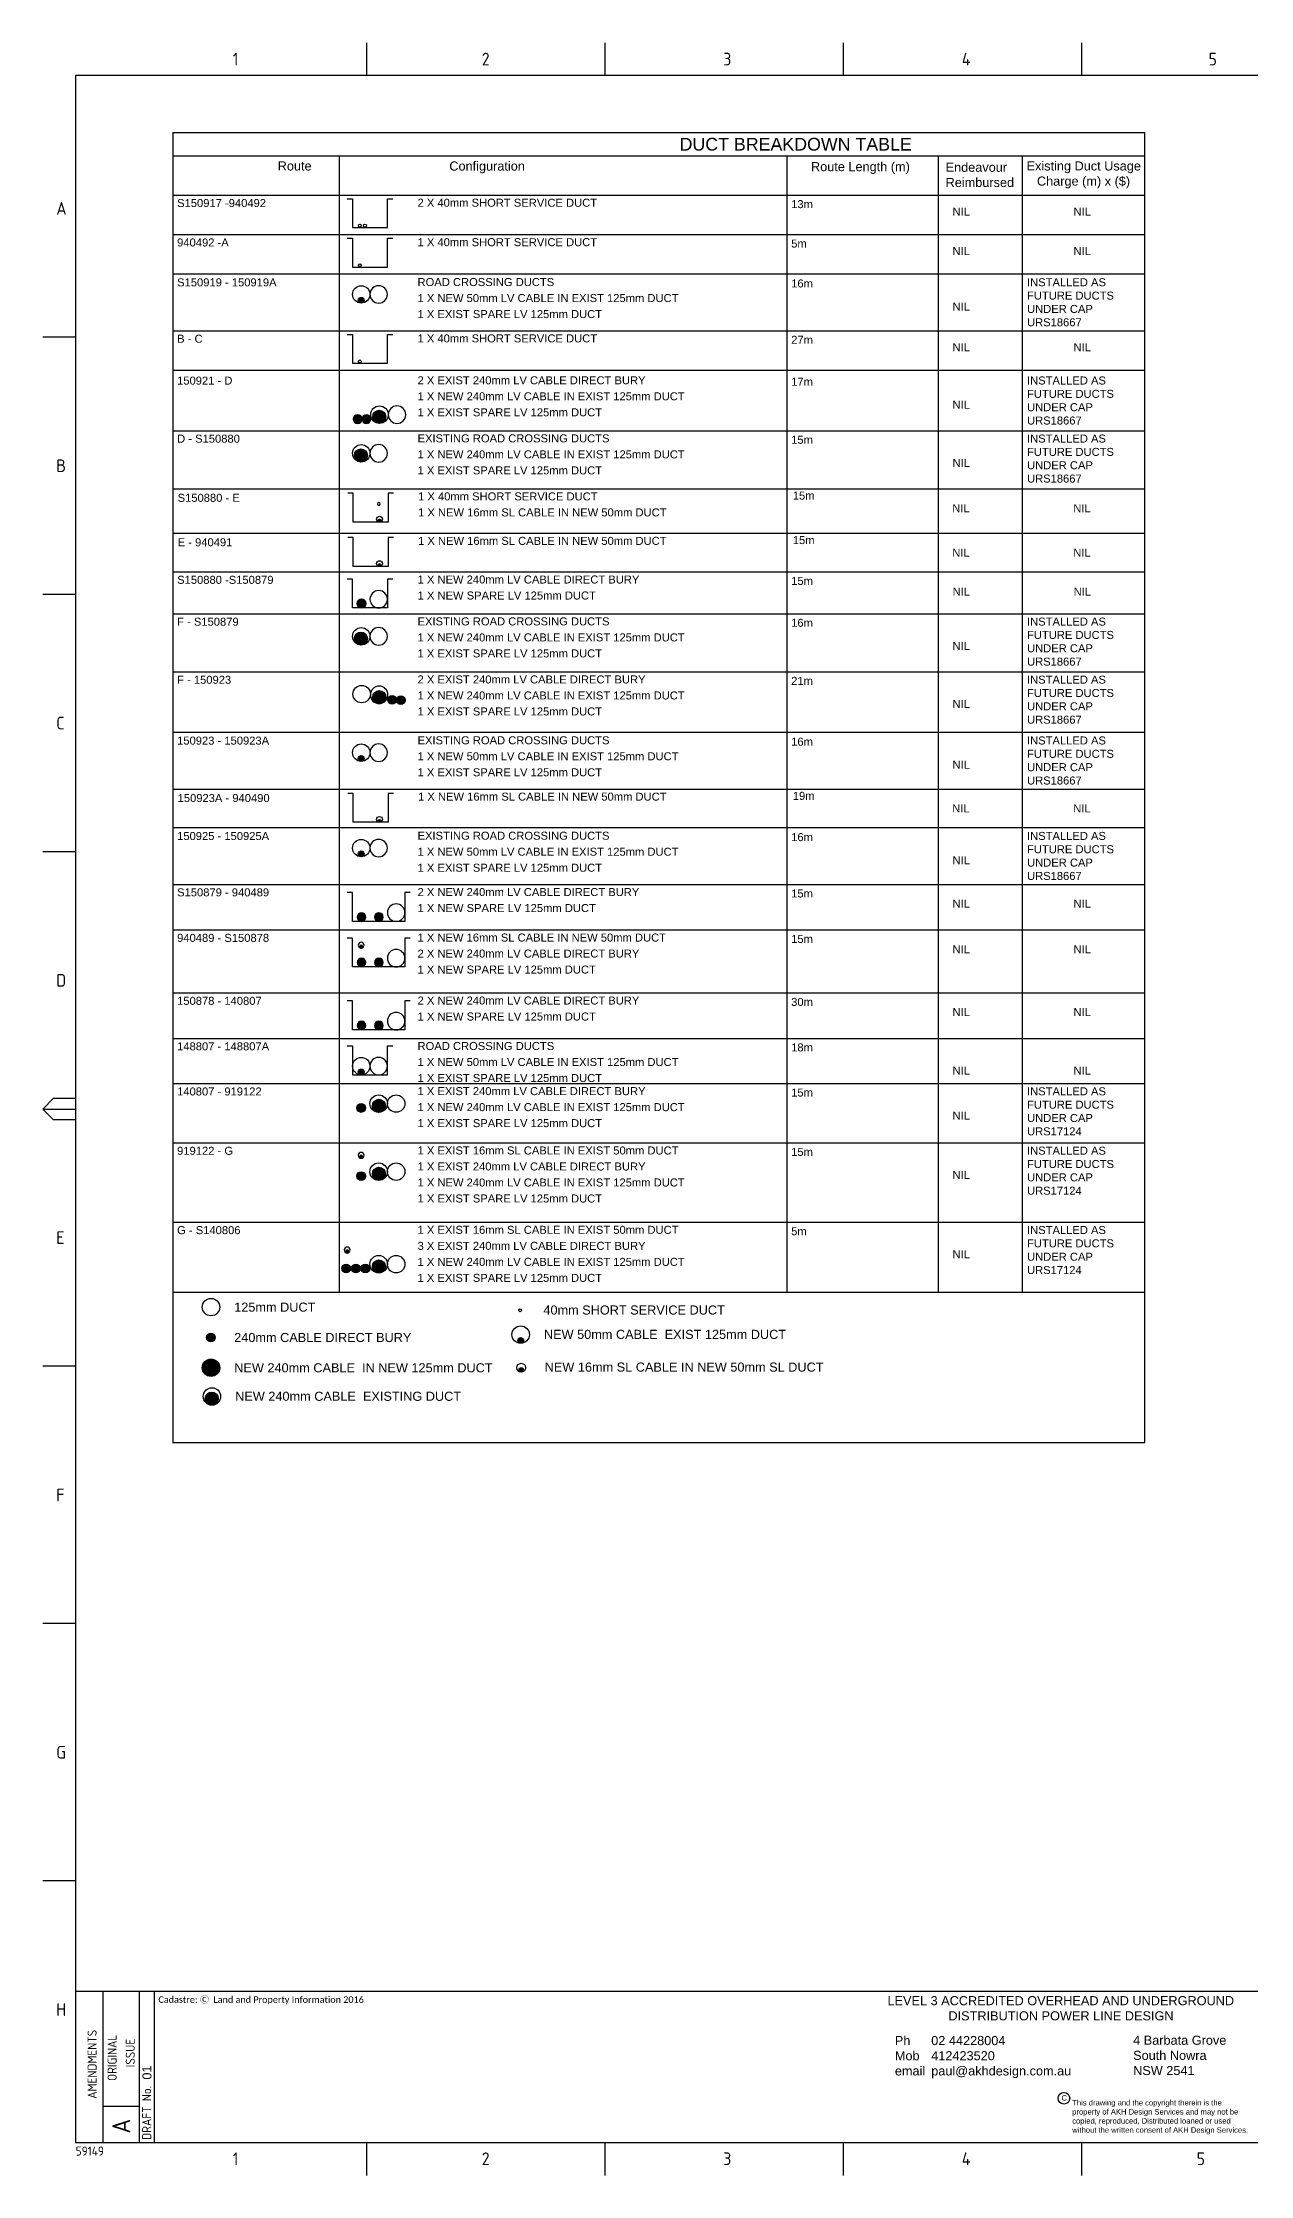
# Paper-space layout 'Retic2' of a CAD drawing. Header units: metres, sheet in millimetres. Extents: x -21 to 813, y -3 to 583.
# Drawn here: x -21 to 311, y -3 to 583 of the extents above; entities that cross this region are included whole.
import ezdxf
from ezdxf.enums import TextEntityAlignment as Align

# ---------------------------------------------------------------- set-up
doc = ezdxf.new("R2010")
doc.units = ezdxf.units.M
doc.linetypes.add('Cable Exist UG', pattern=[8.2, 4, -1.2, 1.8, -1.2])
doc.linetypes.add('IE Trench LV', pattern=[6.5, 5, -1.5])
for name, color, linetype in [('_User Miscellaneous1', 7, 'Continuous'), ('_User Miscellaneous2', 7, 'Continuous'), ('Duct_SP_NEW', 2, 'Continuous'), ('Notes', 7, 'Continuous'), ('SupportsUG_SP_EXT', 7, 'Continuous')]:
    doc.layers.add(name, color=color, linetype=linetype)
doc.styles.add('iecISOCP', font='isocp.shx')
doc.styles.get("Standard").update_dxf_attribs({"font": 'arial.ttf'})
doc.linetypes.add('IE Trench HV', pattern='A,7,-0.2,["/",Standard,S=3,R=0,X=0.6,Y=-1.4],-2.5', length=9.7)

# ---------------------------------------------------------------- blocks, each defined once
blk = doc.blocks.new('A$C30A46249')
at = {"color": 7, "lineweight": -3, "insert": (6.92, 4.97), "char_height": 1.79, "attachment_point": 7, "line_spacing_factor": 1.2}
blk.add_mtext('{\\fCalibri|b0|i0|c0|p34;\\C256;Cadastre: \\fMS Gothic|b0|i0|c128|p49;\\C250;\\c2236962;Ⓒ\\fMS Gothic|b0|i0|c0|p49; \\fCalibri|b0|i0|c0|p34;\\C256;Land and Property Information 2016}', dxfattribs=at)
blk = doc.blocks.new('akhlogo')
at = {"layer": '_User Miscellaneous2'}
blk.add_circle((113.53, 12.12), 1.6, dxfattribs=at)
at = {"layer": '_User Miscellaneous2', "attachment_point": 1}
for s, insert, char_height, width in [('\\pi5.9046;LEVEL 3 ACCREDITED OVERHEAD AND UNDERGROUND \\P\\pi22.653;DISTRIBUTION POWER LINE DESIGN ', (59.13, 40.21), 2.5, 106.6522), ('Ph ^I02 44228004{\\fCalibri|b0|i0|c0|p34; ^J}Mob^I412423520\\Pemail^Ipaul@akhdesign.com.au', (67.06, 29.24), 2.5, 53.0212), ('4 Barbata Grove\\PSouth Nowra\\PNSW 2541', (132.56, 29.34), 2.5, 39.4695), ('This drawing and the copyright therein is the property of AKH Design Services and may not be copied, reproduced, Distributed loaned or used without the written consent of AKH Design Services.', (115.82, 11.65), 1.5, 48.7359)]:
    blk.add_mtext(s, dxfattribs=dict(at, insert=insert, char_height=char_height, width=width))
at = {"layer": '_User Miscellaneous2', "char_height": 1.5, "attachment_point": 1}
for insert in [(112.87, 13), (112.88, 13)]:
    blk.add_mtext('C', dxfattribs=dict(at, insert=insert))
blk = doc.blocks.new('A1_FRAME_TITLE')
at = {"layer": 'Notes', "linetype": 'Continuous'}
for p, q in [((89.14, 574.39), (89.14, 583.39)), ((154.65, 574.39), (154.65, 583.39)), ((220.16, 574.39), (220.16, 583.39)), ((285.67, 574.39), (285.67, 583.39)), ((9, 502.43), (0, 502.43)), ((8.99, 431.68), (0, 431.68)), ((8.99, 360.93), (0, 360.93)), ((0, 290.18), (3, 293.18)), ((0, 290.18), (9, 290.18)), ((3, 287.18), (0, 290.18)), ((3, 293.18), (8.99, 293.18)), ((8.99, 287.18), (3, 287.18)), ((9, 219.43), (0, 219.43)), ((9, 148.68), (0, 148.68)), ((9, 77.93), (0, 77.93)), ((89.14, -3.03), (89.14, 5.97)), ((154.65, -3.03), (154.65, 5.97)), ((220.16, -3.03), (220.16, 5.97)), ((285.67, -3.03), (285.67, 5.97))]:
    blk.add_line(p, q, dxfattribs=at)
at = {"layer": 'Notes', "color": 3, "linetype": 'Continuous'}
for p, q in [((9, 574.39), (9, 5.97)), ((16.59, 5.97), (16.59, 47.62)), ((26.59, 5.97), (26.59, 47.62)), ((30.74, 5.98), (30.74, 47.62)), ((16.59, 15.97), (26.59, 15.97))]:
    blk.add_line(p, q, dxfattribs=at)
at = {"layer": 'Notes', "color": 3, "linetype": 'Continuous', "flags": 128}
for points in [[(149.5, 574.39), (9, 574.39)], [(824.37, 574.39), (149.5, 574.39)], [(9, 47.62), (123.8, 47.62)], [(123.8, 47.62), (824.37, 47.62)], [(9, 5.97), (123.8, 5.97)], [(123.8, 5.97), (824.37, 5.97)]]:
    blk.add_lwpolyline(points, dxfattribs=at)
blk.add_attdef('DRAFT_NUM', (29.9, 23.29), '', height=2.5, rotation=90)
at = {"layer": 'Notes', "color": 7, "style": 'iecISOCP'}
for s, p in [('1', (52.24, 577.12)), ('2', (120.7, 577.12)), ('3', (187.09, 577.12)), ('4', (252.67, 577.12)), ('5', (320.5, 577.12)), ('A', (3.74, 536.06)), ('B', (3.74, 465.31)), ('C', (3.74, 394.56)), ('D', (3.74, 323.81)), ('E', (3.74, 253.06)), ('F', (3.74, 182.31)), ('G', (3.74, 111.56)), ('H', (3.74, 40.81)), ('1', (52.24, -0.22)), ('2', (120.7, -0.22)), ('3', (187.09, -0.2)), ('4', (252.67, -0.22)), ('5', (317.21, -0.22))]:
    blk.add_text(s, height=3.5, dxfattribs=at).set_placement(p)
for s, height, p in [('AMENDMENTS', 2.5, (14.84, 18.02)), ('ORIGINAL', 2.5, (20.34, 22.94)), ('ISSUE', 2.5, (25.34, 26.69)), ('DRAFT No.', 2.5, (29.84, 6.74)), ('A', 5, (24.09, 8.47))]:
    blk.add_text(s, height=height, rotation=90, dxfattribs=at).set_placement(p)
for tag, p in [('CAP_NO', (513.19, 43.46)), ('IE_NUM', (513.05, 37.81)), ('REF_No_1', (335.24, 32.31)), ('REF_1', (362.52, 32.31)), ('GEN_WO', (441.71, 31.76)), ('HV_SWITCH', (513.46, 32.16)), ('REF_No_2', (335.24, 26.31)), ('REF_2', (362.52, 26.31)), ('OH_WO', (441.71, 25.81)), ('UBD_REF', (513.05, 25.83)), ('REF_No_3', (335.24, 20.31)), ('REF_3', (362.52, 20.31)), ('UG_WO', (441.71, 20.05)), ('GIS_MAP_No', (513.05, 20.04)), ('REF_No_4', (335.24, 14.31)), ('REF_4', (362.52, 14.31)), ('SUB_WO', (441.71, 13.81)), ('HV_OP_DIAG', (513.33, 14.2)), ('LGA', (512.95, 7.78))]:
    blk.add_attdef(tag, p, '', height=2.5, dxfattribs=at)
at = {"layer": 'Notes', "style": 'iecISOCP'}
for tag, p in [('T1', (684.37, 39.47)), ('T2', (684.37, 34.35)), ('T3', (684.37, 28.92)), ('T4', (684.37, 23.66)), ('T5', (684.37, 18.23)), ('T6', (684.37, 12.97))]:
    blk.add_attdef(tag, text='', height=3.5, dxfattribs=at).set_placement(p, align=Align.CENTER)
at = {"layer": 'Notes', "color": 7, "style": 'iecISOCP'}
for tag, p in [('scale', (567.76, 33.27)), ('DRAWN', (567.76, 24.93)), ('DATE', (567.76, 16.88)), ('CHD', (567.76, 8.37)), ('DESIGN', (605.62, 9.15))]:
    blk.add_attdef(tag, text='', height=2.5, dxfattribs=at).set_placement(p, align=Align.CENTER)
at = {"layer": 'Notes', "color": 4, "style": 'iecISOCP'}
blk.add_attdef('NUM', text='', height=7, dxfattribs=at).set_placement((792.37, 20.12), align=Align.MIDDLE_CENTER)
at = {"layer": 'Notes', "color": 1, "style": 'iecISOCP'}
blk.add_attdef('REV', text='', height=5, dxfattribs=at).set_placement((820.05, 17.1), align=Align.CENTER)
at = {"layer": 'Notes', "color": 7, "style": 'iecISOCP'}
for tag, p in [('NS', (790.71, 8.12)), ('SHTS', (805.41, 8.12))]:
    blk.add_attdef(tag, text='', height=2.5, dxfattribs=at).set_placement(p, align=Align.MIDDLE)
at = {"layer": 'Notes', "style": 'iecISOCP'}
blk.add_attdef('ExportID', (9.08, 2.39), '', height=2.5, dxfattribs=at)
at = {"layer": 'Notes', "style": 'iecISOCP', "flags": 1}
for tag, p in [('ProjectType', (14.17, -26.8)), ('ProjectNumber', (23.56, -26.82)), ('DrawingNumber', (35.51, -26.8)), ('ProjectDescription', (47.56, -26.83)), ('ExportDate', (60.28, -26.79)), ('ExportUserName', (69.15, -26.8)), ('DesignerCompanyName', (81.48, -26.79)), ('ExportAreaOfInterest', (97.1, -26.81)), ('GIS_SUCCESS', (112, -26.78)), ('CAD_SUCCESS', (121.79, -26.78)), ('DEPOTCODE', (132.11, -26.88)), ('ExportCategories', (140.08, -26.8)), ('Comments', (154.38, -26.88))]:
    blk.add_attdef(tag, p, '', height=1, dxfattribs=at)
blk = doc.blocks.new('DUCT_NEW')
blk.add_circle((0, 0.8), 0.8)
at = {"flags": 1}
blk.add_attdef('Z', (0, 0), '', height=0.2, dxfattribs=at)
at = {"flags": 9}
for tag, p in [('DUCT_CODE', (0, 0)), ('XSECT_TYPE', (0, -0.2)), ('STATE', (0, -0.6)), ('OWNED_BY', (0, -1.02)), ('OPERATED_BY', (0, -1.23)), ('FB_REFERENCE', (0, -0.4)), ('NOTES', (0, -0.8)), ('MAINTAINED_BY', (0, -1.42))]:
    blk.add_attdef(tag, text='', height=0.2, dxfattribs=at).set_placement(p, align=Align.MIDDLE_LEFT)
blk = doc.blocks.new('CABLE_SMALL_NEW')
h = blk.add_hatch(color=256)
edge = h.paths.add_edge_path()
edge.add_arc((0, 0.4), 0.4, 0, 360)
blk.add_circle((0, 0.4), 0.4)
for tag, flags, p in [('COND_CODE', 9, (1.5, 0)), ('STATE', 9, (1.5, -0.4)), ('XSECT_SIZE', 9, (1.5, -0.6)), ('OWNED_BY', 9, (1.5, -1)), ('OPERATED_BY', 9, (1.5, -1.2)), ('Z', 1, (1.5, -1.6)), ('FB_REFERENCE', 9, (1.5, -0.2)), ('NOTES', 9, (1.5, -0.8)), ('MAINTAINED_BY', 9, (1.5, -1.4))]:
    blk.add_attdef(tag, text='', height=0.2, dxfattribs=dict(flags=flags)).set_placement(p, align=Align.MIDDLE_LEFT)
blk = doc.blocks.new('CABLE_LARGE_NEW')
h = blk.add_hatch(color=256)
edge = h.paths.add_edge_path()
edge.add_arc((0, 0.8), 0.8, 0, 360)
blk.add_circle((0, 0.8), 0.8)
for tag, flags, p in [('COND_CODE', 9, (1.5, 0)), ('STATE', 9, (1.5, -0.4)), ('XSECT_SIZE', 9, (1.5, -0.6)), ('OWNED_BY', 9, (1.5, -1)), ('OPERATED_BY', 9, (1.5, -1.2)), ('Z', 1, (1.5, -1.6)), ('FB_REFERENCE', 9, (1.5, -0.2)), ('NOTES', 9, (1.5, -0.8)), ('MAINTAINED_BY', 9, (1.5, -1.4))]:
    blk.add_attdef(tag, text='', height=0.2, dxfattribs=dict(flags=flags)).set_placement(p, align=Align.MIDDLE_LEFT)
blk = doc.blocks.new('TRENCH_LV_2_DUCTS')
blk.add_lwpolyline([(-0.5, 2.65), (0, 2.65), (0, 0), (3.2, 0), (3.2, 2.65), (3.7, 2.65)])
blk = doc.blocks.new('TRENCH_LV_3_DUCTS')
blk.add_lwpolyline([(-0.5, 2.65), (0, 2.65), (0, 0), (4.8, 0), (4.8, 2.65), (5.3, 2.65)])

psp = doc.layouts.new('Retic2')

# ---------------------------------------------------------------- linework, layer by layer
at = {"color": 7, "lineweight": -3}
for p, q in [((15.22553, 558.60255), (282.39454, 558.60255)), ((15.23177, 558.60255), (15.23177, 198.45802)), ((282.39454, 198.45802), (282.39454, 558.60255)), ((60.92471, 552.24302), (60.92471, 239.78423)), ((184.02753, 552.24242), (184.02753, 239.78423)), ((225.65087, 552.24242), (225.65087, 239.78423)), ((225.65087, 552.24242), (225.65087, 239.78423)), ((248.7421, 552.24242), (248.7421, 239.78423)), ((15.23177, 530.5585), (282.39454, 530.5585)), ((15.23177, 504.09953), (282.39454, 504.09953)), ((15.23178, 476.61374), (282.39455, 476.61374)), ((15.23179, 460.65226), (282.39456, 460.65226)), ((15.23179, 460.65226), (282.47214, 460.65226)), ((15.23843, 448.4279), (282.47964, 448.4279)), ((15.2448, 437.80354), (282.486, 437.80354)), ((15.2448, 426.2838), (282.40757, 426.2838)), ((15.23179, 410.32233), (282.39456, 410.32233)), ((15.23179, 410.32233), (282.47214, 410.32233)), ((15.23179, 393.71659), (282.39456, 393.71659)), ((15.23179, 378.10201), (282.39456, 378.10201)), ((15.23815, 367.47765), (282.47935, 367.47765)), ((15.23177, 351.86307), (282.39454, 351.86307)), ((15.23177, 339.35139), (282.39454, 339.35139)), ((15.23177, 322.03972), (282.39454, 322.03972)), ((15.23177, 309.52805), (282.39454, 309.52805)), ((15.23177, 297.12126), (282.39454, 297.12126)), ((15.23177, 297.12126), (282.39454, 297.12126)), ((15.23177, 280.80394), (282.39454, 280.80394)), ((15.23177, 258.98423), (282.39454, 258.98423)), ((15.23177, 239.78423), (282.39454, 239.78423)), ((15.23177, 239.78423), (282.39454, 239.78423)), ((15.23177, 239.78423), (282.39454, 239.78423)), ((15.15419, 198.45802), (282.40079, 198.45802))]:
    psp.add_line(p, q, dxfattribs=at)
for points in [[(15.22553, 552.24242), (282.3883, 552.24242)], [(15.22553, 541.4029), (282.3883, 541.4029)], [(15.22553, 541.4029), (282.3883, 541.4029)], [(15.23177, 530.5585), (282.39454, 530.5585)], [(15.23177, 530.5585), (282.39454, 530.5585)], [(15.23177, 519.71411), (282.39454, 519.71411)], [(15.23177, 493.25513), (282.39454, 493.25513)], [(15.23177, 297.12126), (282.39454, 297.12126)], [(15.23177, 297.12126), (282.39454, 297.12126)], [(15.23177, 239.78423), (282.39454, 239.78423)], [(15.23177, 239.78423), (282.39454, 239.78423)]]:
    psp.add_lwpolyline(points, dxfattribs=at)

# ---------------------------------------------------------------- block references
at = {"layer": '_User Miscellaneous1', "color": 7, "lineweight": -3, "ltscale": 0.25}
psp.add_blockref('akhlogo', (146.64087, 5.97309), dxfattribs=at)
at = {"layer": 'Duct_SP_NEW', "linetype": 'IE Trench HV', "yscale": 3, "zscale": 3}
for name, p, xscale in [('TRENCH_LV_2_DUCTS', (64.61562, 532.47424), 3), ('TRENCH_LV_2_DUCTS', (64.62186, 521.62985), 3), ('TRENCH_LV_2_DUCTS', (64.62186, 495.17087), 3), ('TRENCH_LV_2_DUCTS', (74.23063, 427.87862), -3), ('TRENCH_LV_3_DUCTS', (79.01561, 341.69293), -3), ('TRENCH_LV_3_DUCTS', (79.01561, 329.18126), -3), ('TRENCH_LV_3_DUCTS', (79.01561, 311.86959), -3), ('TRENCH_LV_2_DUCTS', (64.61462, 299.49699), 3)]:
    psp.add_blockref(name, p, dxfattribs=dict(at, xscale=xscale))
at = {"layer": 'Duct_SP_NEW', "linetype": 'Cable Exist UG'}
for name, p, xscale, yscale, zscale in [('DUCT_NEW', (66.64549, 532.60297), 0.5, 0.5, 0.5), ('DUCT_NEW', (68.0467, 532.6025), 0.5, 0.5, 0.5), ('DUCT_NEW', (66.64223, 521.73746), 0.5, 0.5, 0.5), ('DUCT_NEW', (71.81561, 511.69702), -3, 3, 3), ('DUCT_NEW', (66.64223, 495.27849), 0.5, 0.5, 0.5), ('CABLE_LARGE_NEW', (66.03985, 478.63027), -1.5, 1.5, 1.5), ('CABLE_LARGE_NEW', (68.435, 478.63027), -1.5, 1.5, 1.5), ('CABLE_LARGE_NEW', (71.96361, 478.62665), 2.25, 2.25, 2.25), ('DUCT_NEW', (76.83985, 478.63068), -3, 3, 3), ('DUCT_NEW', (67.01563, 468.0078), 3, 3, 3), ('CABLE_LARGE_NEW', (66.93839, 468.00377), 2.25, 2.25, 2.25), ('DUCT_NEW', (71.84639, 456.08833), -0.5, 0.5, 0.5), ('CABLE_LARGE_NEW', (72.04051, 451.50712), 0.5, 0.5, 0.5), ('CABLE_LARGE_NEW', (72.04716, 439.28276), 0.5, 0.5, 0.5), ('CABLE_LARGE_NEW', (67.10588, 427.87652), -1.5, 1.5, 1.5), ('CABLE_LARGE_NEW', (67.10707, 427.87821), 1.5, 1.5, 1.5), ('DUCT_NEW', (71.82864, 427.87693), -3, 3, 3), ('DUCT_NEW', (67.01563, 417.67786), 3, 3, 3), ('CABLE_LARGE_NEW', (66.93839, 417.67383), 2.25, 2.25, 2.25), ('DUCT_NEW', (71.81563, 385.6995), -3, 3, 3), ('CABLE_LARGE_NEW', (72.04051, 368.95686), 0.5, 0.5, 0.5), ('DUCT_NEW', (71.81561, 359.46056), -3, 3, 3), ('DUCT_NEW', (76.61561, 341.69293), -3, 3, 3), ('CABLE_LARGE_NEW', (67.0977, 341.69252), -1.5, 1.5, 1.5), ('CABLE_LARGE_NEW', (71.89285, 341.69252), -1.5, 1.5, 1.5), ('CABLE_LARGE_NEW', (66.99832, 334.35988), -0.5, 0.5, 0.5), ('CABLE_LARGE_NEW', (67.0977, 329.18085), -1.5, 1.5, 1.5), ('CABLE_LARGE_NEW', (71.89285, 329.18085), -1.5, 1.5, 1.5), ('DUCT_NEW', (76.61561, 329.18126), -3, 3, 3), ('DUCT_NEW', (76.61561, 311.86959), -3, 3, 3), ('CABLE_LARGE_NEW', (67.0977, 311.86918), -1.5, 1.5, 1.5), ('CABLE_LARGE_NEW', (71.89285, 311.86918), -1.5, 1.5, 1.5), ('DUCT_NEW', (71.81561, 299.49615), -3, 3, 3), ('CABLE_LARGE_NEW', (71.89285, 289.19618), 2.25, 2.25, 2.25), ('CABLE_LARGE_NEW', (66.99832, 276.57797), -0.5, 0.5, 0.5), ('CABLE_LARGE_NEW', (71.89285, 270.47886), 2.25, 2.25, 2.25), ('CABLE_LARGE_NEW', (63.16496, 250.54699), -0.5, 0.5, 0.5), ('CABLE_LARGE_NEW', (71.89285, 245.03674), 2.25, 2.25, 2.25), ('DUCT_NEW', (110.69951, 234.38583), 0.5, 0.5, 0.5), ('CABLE_LARGE_NEW', (25.72565, 216.56776), 3, 3, 3), ('DUCT_NEW', (111.00717, 217.78328), 1.5, 1.5, 1.5), ('CABLE_LARGE_NEW', (111.00718, 217.78328), 0.75, 0.75, 0.75), ('CABLE_LARGE_NEW', (25.92773, 208.66694), 2.25, 2.25, 2.25)]:
    psp.add_blockref(name, p, dxfattribs=dict(at, xscale=xscale, yscale=yscale, zscale=zscale))
at = {"layer": 'Duct_SP_NEW', "linetype": 'Continuous'}
for name, p, xscale, yscale, zscale in [('DUCT_NEW', (67.01562, 511.69702), 3, 3, 3), ('DUCT_NEW', (72.03984, 478.63068), 3, 3, 3), ('DUCT_NEW', (71.81562, 468.0078), -3, 3, 3), ('DUCT_NEW', (71.81562, 417.67786), -3, 3, 3), ('DUCT_NEW', (67.01563, 385.6995), 3, 3, 3), ('DUCT_NEW', (67.01562, 359.46056), 3, 3, 3), ('DUCT_NEW', (67.01562, 299.49615), 3, 3, 3), ('DUCT_NEW', (71.81562, 289.20021), 3, 3, 3), ('DUCT_NEW', (76.61562, 289.20021), 3, 3, 3), ('CABLE_LARGE_NEW', (67.01562, 289.19659), 1.5, 1.5, 1.5), ('CABLE_LARGE_NEW', (67.01562, 270.47927), 1.5, 1.5, 1.5), ('DUCT_NEW', (71.81562, 270.48289), 3, 3, 3), ('DUCT_NEW', (76.61562, 270.48289), 3, 3, 3), ('CABLE_LARGE_NEW', (62.89944, 245.03716), 1.5, 1.5, 1.5), ('CABLE_LARGE_NEW', (65.54249, 245.03716), 1.5, 1.5, 1.5), ('CABLE_LARGE_NEW', (68.14907, 245.03716), 1.5, 1.5, 1.5), ('DUCT_NEW', (71.81562, 245.04077), 3, 3, 3), ('DUCT_NEW', (76.61562, 245.04077), 3, 3, 3), ('DUCT_NEW', (25.71256, 233.24288), 3, 3, 3), ('DUCT_NEW', (110.85334, 225.68455), 3, 3, 3), ('CABLE_SMALL_NEW', (25.71256, 226.10118), 3, 3, 3), ('DUCT_NEW', (25.72565, 216.56776), 3, 3, 3), ('DUCT_NEW', (25.9743, 208.6674), 3, 3, 3)]:
    psp.add_blockref(name, p, dxfattribs=dict(at, xscale=xscale, yscale=yscale, zscale=zscale))
at = {"layer": 'Duct_SP_NEW', "linetype": 'Cable Exist UG'}
for name, p in [('CABLE_LARGE_NEW', (67.01561, 511.69702)), ('DUCT_NEW', (72.04052, 451.50711)), ('DUCT_NEW', (72.04716, 439.28275)), ('CABLE_LARGE_NEW', (67.01563, 385.6995)), ('DUCT_NEW', (72.04052, 368.95686)), ('CABLE_LARGE_NEW', (67.01561, 359.46056)), ('CABLE_LARGE_NEW', (67.01561, 299.49615)), ('CABLE_LARGE_NEW', (110.85667, 225.68454))]:
    psp.add_blockref(name, p, dxfattribs=at)
at = {"layer": 'Duct_SP_NEW', "linetype": 'IE Trench LV', "xscale": -3, "yscale": 3, "zscale": 3}
for p in [(74.42521, 451.50518), (74.43185, 439.28082), (74.42521, 368.95493)]:
    psp.add_blockref('TRENCH_LV_2_DUCTS', p, dxfattribs=at)
at = {"layer": 'Duct_SP_NEW', "linetype": 'Cable Exist UG', "rotation": 357.5764355647482}
for name, p, xscale, yscale, zscale in [('DUCT_NEW', (67.04116, 401.79753), 3, 3, 3), ('CABLE_LARGE_NEW', (71.91286, 401.5873), 2.25, 2.25, 2.25), ('CABLE_LARGE_NEW', (75.43847, 401.44171), 1.5, 1.5, 1.5), ('CABLE_LARGE_NEW', (77.83148, 401.34043), 1.5, 1.5, 1.5)]:
    psp.add_blockref(name, p, dxfattribs=dict(at, xscale=xscale, yscale=yscale, zscale=zscale))
at = {"layer": 'Duct_SP_NEW', "linetype": 'Continuous', "xscale": -3, "yscale": 3, "zscale": 3, "rotation": 357.5764355647482}
psp.add_blockref('DUCT_NEW', (71.83687, 401.59455), dxfattribs=at)
at = {"layer": 'Duct_SP_NEW', "linetype": 'Cable Exist UG', "xscale": -1}
for p in [(66.99832, 334.35988), (66.99832, 276.57797), (63.16496, 250.54699)]:
    psp.add_blockref('DUCT_NEW', p, dxfattribs=at)
at = {"layer": 'Notes'}
psp.add_blockref('A$C30A46249', (4.35944, 38.91747), dxfattribs=at)
at = {"layer": 'SupportsUG_SP_EXT'}
ref = psp.add_blockref('A1_FRAME_TITLE', (-20.549, -0.0679), dxfattribs=at)
ref.add_attrib('ExportID', '59149', (-11.46744, 2.32204), dxfattribs={"layer": 'Notes', "height": 2.5, "style": 'iecISOCP'})
ref.add_attrib('DRAFT_NUM', '01', (9.35388, 23.22566), dxfattribs={"layer": '0', "height": 2.5, "rotation": 90})

# ---------------------------------------------------------------- texts
at = {"color": 7, "lineweight": -3}
psp.add_text('DUCT BREAKDOWN TABLE', height=3.5, dxfattribs=at).set_placement((186.44605, 555.40331), align=Align.MIDDLE_CENTER)
at = {"color": 7, "lineweight": -3, "attachment_point": 1}
for s, insert, char_height, width in [('{\\C7;Route}', (44.05885, 550.68122), 2.5, 21.3006789), ('{\\C7;Configuration}', (91.23385, 550.64935), 2.5, 31.8297085), ('{\\C7;Route Length (m)}', (190.6504, 550.48603), 2.5, 28.8336752), ('Endeavour \\PReimbursed', (227.65199, 550.31265), 2.5, 37.3638183), ('\\pi3.1695;Existing Duct Usage \\P\\pi6.0242;Charge (m) x ($)', (246.73167, 550.67785), 2.5, 37.3638183), ('S150917 -940492', (16.40873, 540.32276), 2.2, 54.1159856), ('13m', (185.20061, 540.02327), 2.2, 54.1159856), ('{\\C7;NIL}', (229.56029, 537.95084), 2.2, 40.346307), ('{\\C7;NIL}', (262.82484, 537.95084), 2.2, 40.346307), ('940492 -A', (16.41497, 529.47836), 2.2, 54.1159856), ('5m', (185.20686, 529.17887), 2.2, 54.1159856), ('{\\C7;NIL}', (229.56029, 527.10644), 2.2, 40.346307), ('{\\C7;NIL}', (262.82484, 527.10644), 2.2, 40.346307), ('S150919 - 150919A', (16.40873, 518.51027), 2.2, 54.1159856), ('16m', (185.20061, 518.21078), 2.2, 54.1159856), ('INSTALLED AS\\PFUTURE DUCTS \\PUNDER CAP \\PURS18667', (250.03366, 518.54195), 2.2, 40.346307), ('{\\C7;NIL}', (229.56029, 511.86197), 2.2, 40.346307), ('B - C', (16.41497, 503.01938), 2.2, 54.1159856), ('27m', (185.20686, 502.71989), 2.2, 54.1159856), ('{\\C7;NIL}', (229.56029, 500.64747), 2.2, 40.346307), ('{\\C7;NIL}', (262.82484, 500.64747), 2.2, 40.346307), ('150921 - D', (16.40873, 491.49761), 2.2, 54.1159856), ('17m', (185.20062, 491.19812), 2.2, 54.1159856), ('INSTALLED AS\\PFUTURE DUCTS \\PUNDER CAP \\PURS18667', (250.03367, 491.52929), 2.2, 40.346307), ('{\\C7;NIL}', (229.5603, 484.84931), 2.2, 40.346307), ('D - S150880', (16.40873, 475.5336), 2.2, 54.1159856), ('15m', (185.20062, 475.23411), 2.2, 54.1159856), ('INSTALLED AS\\PFUTURE DUCTS \\PUNDER CAP \\PURS18667', (250.03367, 475.56527), 2.2, 40.346307), ('{\\C7;NIL}', (229.5603, 468.88529), 2.2, 40.346307), ('S150880 - E', (16.5496, 459.27264), 2.2, 54.1159856), ('15m', (185.64595, 459.87586), 2.2, 37.9038206), ('{\\C7;NIL}', (229.4839, 456.41219), 2.2, 40.346307), ('{\\C7;NIL}', (262.74844, 456.41219), 2.2, 40.346307), ('E - 940491', (16.55625, 447.04828), 2.2, 54.1159856), ('15m', (185.65259, 447.6515), 2.2, 37.9038206), ('{\\C7;NIL}', (229.49054, 444.18784), 2.2, 40.346307), ('{\\C7;NIL}', (262.75509, 444.18784), 2.2, 40.346307), ('S150880 -S150879', (16.42175, 436.7234), 2.2, 54.1159856), ('15m', (185.21364, 436.42391), 2.2, 54.1159856), ('{\\C7;NIL}', (229.57332, 433.50666), 2.2, 40.346307), ('{\\C7;NIL}', (262.84798, 433.50666), 2.2, 40.346307), ('F - S150879', (16.40873, 425.20366), 2.2, 54.1159856), ('16m', (185.20062, 424.90417), 2.2, 54.1159856), ('INSTALLED AS\\PFUTURE DUCTS \\PUNDER CAP \\PURS18667', (250.03367, 425.23534), 2.2, 40.346307), ('{\\C7;NIL}', (229.5603, 418.55536), 2.2, 40.346307), ('F - 150923', (16.40874, 409.24218), 2.2, 54.1159856), ('21m', (185.20063, 408.94269), 2.2, 54.1159856), ('INSTALLED AS\\PFUTURE DUCTS \\PUNDER CAP \\PURS18667', (250.03367, 409.27386), 2.2, 40.346307), ('{\\C7;NIL}', (229.56031, 402.59388), 2.2, 40.346307), ('150923 - 150923A', (16.40874, 392.51275), 2.2, 54.1159856), ('16m', (185.20063, 392.21326), 2.2, 54.1159856), ('INSTALLED AS\\PFUTURE DUCTS \\PUNDER CAP \\PURS18667', (250.03367, 392.54443), 2.2, 40.346307), ('{\\C7;NIL}', (229.56031, 385.86445), 2.2, 40.346307), ('150923A - 940490', (16.5496, 376.72238), 2.2, 54.1159856), ('19m', (185.64595, 377.3256), 2.2, 37.9038206), ('{\\C7;NIL}', (229.4839, 373.86194), 2.2, 40.346307), ('{\\C7;NIL}', (262.74844, 373.86194), 2.2, 40.346307), ('150925 - 150925A', (16.40873, 366.27381), 2.2, 54.1159856), ('16m', (185.20061, 365.97432), 2.2, 54.1159856), ('INSTALLED AS\\PFUTURE DUCTS \\PUNDER CAP \\PURS18667', (250.03366, 366.30549), 2.2, 40.346307), ('{\\C7;NIL}', (229.56029, 359.62551), 2.2, 40.346307), ('S150879 - 940489', (16.40873, 350.78292), 2.2, 54.1159856), ('15m', (185.20061, 350.48343), 2.2, 54.1159856), ('{\\C7;NIL}', (229.56029, 347.66677), 2.2, 40.346307), ('{\\C7;NIL}', (262.82484, 347.66677), 2.2, 40.346307), ('940489 - S150878', (16.40873, 338.27125), 2.2, 54.1159856), ('15m', (185.20061, 337.97176), 2.2, 54.1159856), ('{\\C7;NIL}', (229.56029, 335.1551), 2.2, 40.346307), ('{\\C7;NIL}', (262.82484, 335.1551), 2.2, 40.346307), ('150878 - 140807', (16.40873, 320.95958), 2.2, 54.1159856), ('30m', (185.20061, 320.66009), 2.2, 54.1159856), ('{\\C7;NIL}', (229.56029, 317.84343), 2.2, 40.346307), ('{\\C7;NIL}', (262.82484, 317.84343), 2.2, 40.346307), ('148807 - 148807A', (16.40873, 308.44791), 2.2, 54.1159856), ('18m', (185.20061, 308.14842), 2.2, 54.1159856), ('{\\C7;NIL}', (229.56029, 301.79961), 2.2, 40.346307), ('{\\C7;NIL}', (262.82483, 301.79961), 2.2, 40.346307), ('140807 - 919122', (16.40873, 296.04112), 2.2, 54.1159856), ('15m', (185.20061, 295.74163), 2.2, 54.1159856), ('INSTALLED AS\\PFUTURE DUCTS \\PUNDER CAP \\PURS17124', (250.03451, 296.0728), 2.2, 40.346307), ('{\\C7;NIL}', (229.56029, 289.39281), 2.2, 40.346307), ('919122 - G', (16.40873, 279.7238), 2.2, 54.1159856), ('15m', (185.20061, 279.42431), 2.2, 54.1159856), ('INSTALLED AS\\PFUTURE DUCTS \\PUNDER CAP \\PURS17124', (250.03451, 279.75548), 2.2, 40.346307), ('{\\C7;NIL}', (229.56029, 273.0755), 2.2, 40.346307), ('G - S140806', (16.40873, 257.90409), 2.2, 54.1159856), ('5m', (185.20061, 257.6046), 2.2, 54.1159856), ('INSTALLED AS\\PFUTURE DUCTS \\PUNDER CAP \\PURS17124', (250.03451, 257.93577), 2.2, 40.346307), ('{\\C7;NIL}', (229.56029, 251.25578), 2.2, 40.346307)]:
    psp.add_mtext(s, dxfattribs=dict(at, insert=insert, char_height=char_height, width=width))
at = {"color": 7, "lineweight": -3, "char_height": 2.2, "width": 92.2638434, "attachment_point": 1, "line_spacing_factor": 1.2}
for s, insert in [('2 X 40mm SHORT SERVICE DUCT', (82.49965, 540.4098)), ('1 X 40mm SHORT SERVICE DUCT', (82.5059, 529.56541)), ('ROAD CROSSING DUCTS\\P1 X NEW 50mm LV CABLE IN EXIST 125mm DUCT\\P1 X EXIST SPARE LV 125mm DUCT', (82.49965, 518.59732)), ('1 X 40mm SHORT SERVICE DUCT', (82.5059, 503.10643)), ('2 X EXIST 240mm LV CABLE DIRECT BURY\\P\\pt4.4;1 X NEW 240mm LV CABLE IN EXIST 125mm DUCT\\P1 X EXIST SPARE LV 125mm DUCT', (82.49966, 491.58466)), ('EXISTING ROAD CROSSING DUCTS\\P1 X NEW 240mm LV CABLE IN EXIST 125mm DUCT\\P1 X EXIST SPARE LV 125mm DUCT', (82.49966, 475.62064)), ('1 X 40mm SHORT SERVICE DUCT\\P1 X NEW 16mm SL CABLE IN NEW 50mm DUCT', (82.64053, 459.65916)), ('1 X NEW 16mm SL CABLE IN NEW 50mm DUCT', (82.64717, 447.4348)), ('1 X NEW 240mm LV CABLE DIRECT BURY\\P1 X NEW SPARE LV 125mm DUCT', (82.51268, 436.81045)), ('EXISTING ROAD CROSSING DUCTS\\P1 X NEW 240mm LV CABLE IN EXIST 125mm DUCT\\P1 X EXIST SPARE LV 125mm DUCT', (82.49966, 425.29071)), ('2 X EXIST 240mm LV CABLE DIRECT BURY\\P\\pt4.4;1 X NEW 240mm LV CABLE IN EXIST 125mm DUCT\\P1 X EXIST SPARE LV 125mm DUCT', (82.49967, 409.32923)), ('EXISTING ROAD CROSSING DUCTS\\P1 X NEW 50mm LV CABLE IN EXIST 125mm DUCT\\P1 X EXIST SPARE LV 125mm DUCT', (82.49967, 392.5998)), ('1 X NEW 16mm SL CABLE IN NEW 50mm DUCT', (82.64053, 377.10891)), ('EXISTING ROAD CROSSING DUCTS\\P1 X NEW 50mm LV CABLE IN EXIST 125mm DUCT\\P1 X EXIST SPARE LV 125mm DUCT', (82.49965, 366.36085)), ('2 X NEW 240mm LV CABLE DIRECT BURY\\P1 X NEW SPARE LV 125mm DUCT', (82.49965, 350.86997)), ('1 X NEW 16mm SL CABLE IN NEW 50mm DUCT\\P2 X NEW 240mm LV CABLE DIRECT BURY\\P1 X NEW SPARE LV 125mm DUCT', (82.49965, 338.3583)), ('2 X NEW 240mm LV CABLE DIRECT BURY\\P1 X NEW SPARE LV 125mm DUCT', (82.49965, 321.04663)), ('ROAD CROSSING DUCTS\\P1 X NEW 50mm LV CABLE IN EXIST 125mm DUCT\\P1 X EXIST SPARE LV 125mm DUCT', (82.49965, 308.53496)), ('1 X EXIST 240mm LV CABLE DIRECT BURY\\P1 X NEW 240mm LV CABLE IN EXIST 125mm DUCT\\P1 X EXIST SPARE LV 125mm DUCT', (82.49965, 296.12816)), ('1 X EXIST 16mm SL CABLE IN EXIST 50mm DUCT\\P1 X EXIST 240mm LV CABLE DIRECT BURY\\P1 X NEW 240mm LV CABLE IN EXIST 125mm DUCT\\P1 X EXIST SPARE LV 125mm DUCT', (82.49965, 279.81085)), ('1 X EXIST 16mm SL CABLE IN EXIST 50mm DUCT\\P3 X EXIST 240mm LV CABLE DIRECT BURY\\P1 X NEW 240mm LV CABLE IN EXIST 125mm DUCT\\P1 X EXIST SPARE LV 125mm DUCT', (82.49965, 257.99113))]:
    psp.add_mtext(s, dxfattribs=dict(at, insert=insert))
at = {"char_height": 2.5, "attachment_point": 4, "line_spacing_factor": 1.2}
for s, insert, width in [('{\\C7;125mm DUCT }', (32.10544, 235.61296), 36.6991224), ('{\\C7;40mm SHORT SERVICE DUCT}', (117.09239, 234.82881), 75.7989352), ('\\pt40;{\\C7;NEW 50mm CABLE  EXIST 125mm DUCT}', (117.24622, 228.12754), 75.7989352), ('{\\C7;240mm CABLE DIRECT BURY}', (32.10544, 227.27126), 64.0948938), ('{\\C7;NEW 240mm CABLE  IN NEW 125mm DUCT}', (32.11852, 218.93785), 71.913257), ('{\\C7;NEW 16mm SL CABLE IN NEW 50mm SL DUCT}', (117.4483, 219.13675), 100.530146), ('{\\C7;NEW 240mm CABLE  EXISTING DUCT}', (32.36718, 211.11038), 75.7989352)]:
    psp.add_mtext(s, dxfattribs=dict(at, insert=insert, width=width))

doc.saveas('drawing.dxf')
